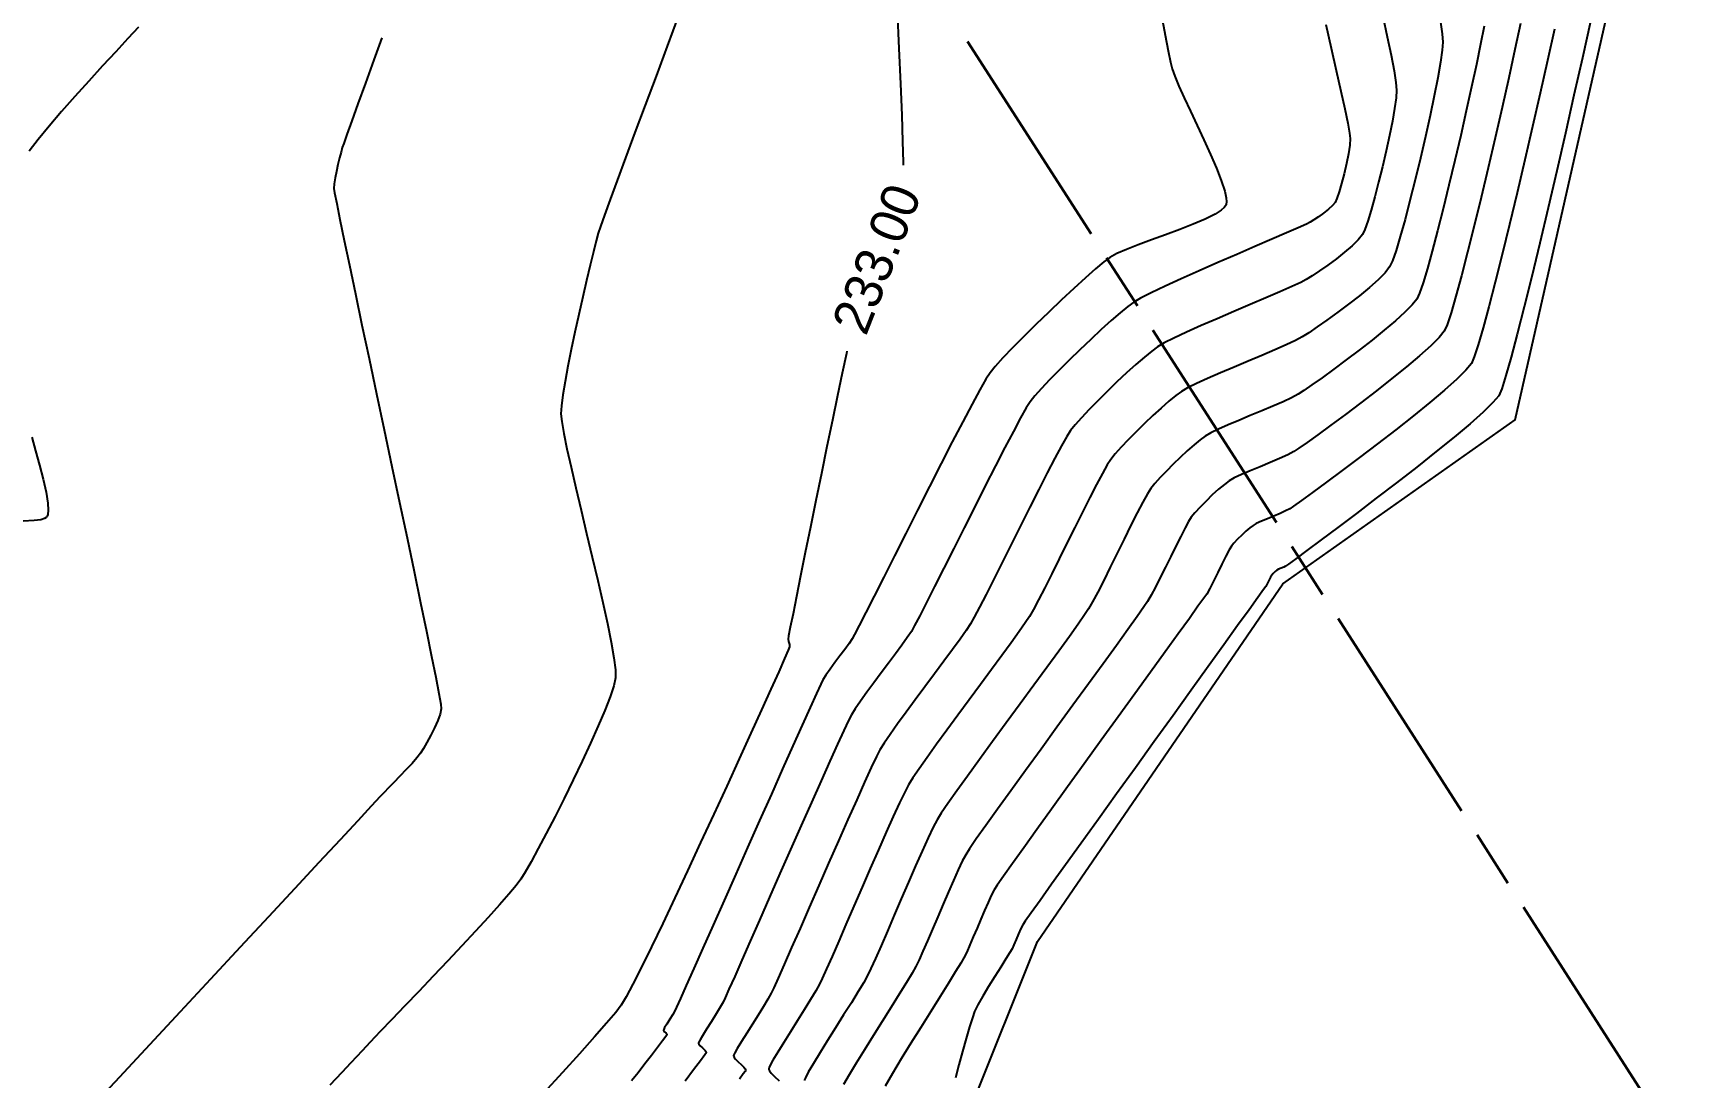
# Model space of a CAD drawing. Header units: metres. Extents: x 708931 to 723899, y 5405153 to 5413472.
# Drawn here: x 709252.4 to 709429.8, y 5411633.4 to 5411744.8 of the extents above; entities that cross this region are included whole.
import ezdxf

# ---------------------------------------------------------------- set-up
doc = ezdxf.new("R2010")
doc.units = ezdxf.units.M
doc.header["$LTSCALE"] = 12.7
doc.header["$MEASUREMENT"] = 0
doc.linetypes.add('ACAD_ISO08W100', pattern=[36, 24, -3, 6, -3])
for name, color, linetype in [('CONT-MJR1', 252, 'Continuous'), ('CONT-MNR1', 251, 'Continuous'), ('contornos2', 7, 'Continuous')]:
    doc.layers.add(name, color=color, linetype=linetype)
doc.layers.add('corte', color=214, linetype='ACAD_ISO08W100', lineweight=40)

msp = doc.modelspace()

# ---------------------------------------------------------------- linework, layer by layer
at = {"layer": 'CONT-MJR1', "flags": 128}
for points, elevation in [([(709263.59, 5411745.41), (709262.45, 5411744.2), (709261.15, 5411742.8), (709259.74, 5411741.28), (709258.28, 5411739.67), (709256.8, 5411738.03), (709255.38, 5411736.41), (709254.06, 5411734.86), (709252.89, 5411733.43), (709251.93, 5411732.18)], 230), ([(709390.2, 5411745.72), (709390.79, 5411743.18), (709391.33, 5411740.78), (709391.82, 5411738.6), (709392.23, 5411736.71), (709392.55, 5411735.19), (709392.75, 5411734.11), (709392.82, 5411733.54), (709392.77, 5411732.84), (709392.63, 5411731.92), (709392.41, 5411730.88), (709392.16, 5411729.79), (709391.89, 5411728.75), (709391.63, 5411727.84), (709391.39, 5411727.13), (709391.21, 5411726.73), (709390.93, 5411726.39), (709390.5, 5411726), (709389.98, 5411725.59), (709389.45, 5411725.2), (709388.95, 5411724.86), (709388.56, 5411724.61), (709388.16, 5411724.41), (709387.28, 5411724.02), (709386.02, 5411723.48), (709384.45, 5411722.8), (709382.65, 5411722.02), (709380.71, 5411721.18), (709378.69, 5411720.31), (709376.7, 5411719.43), (709374.79, 5411718.58), (709373.07, 5411717.79), (709371.59, 5411717.09), (709370.45, 5411716.52), (709369.73, 5411716.09), (709369.09, 5411715.62), (709368.28, 5411714.95), (709367.32, 5411714.12), (709366.26, 5411713.16), (709365.14, 5411712.11), (709363.99, 5411711.01), (709362.85, 5411709.9), (709361.76, 5411708.82), (709360.76, 5411707.79), (709359.89, 5411706.87), (709359.19, 5411706.08), (709358.69, 5411705.46), (709358.27, 5411704.82), (709357.66, 5411703.74), (709356.89, 5411702.3), (709355.98, 5411700.57), (709354.97, 5411698.61), (709353.89, 5411696.49), (709352.77, 5411694.27), (709351.64, 5411692.02), (709350.53, 5411689.81), (709349.47, 5411687.7), (709348.49, 5411685.75), (709347.63, 5411684.04), (709346.9, 5411682.63), (709346.36, 5411681.59), (709346.01, 5411680.97), (709345.58, 5411680.32), (709345.01, 5411679.51), (709344.33, 5411678.58), (709343.58, 5411677.57), (709342.79, 5411676.53), (709342.01, 5411675.48), (709341.26, 5411674.47), (709340.59, 5411673.54), (709340.03, 5411672.72), (709339.61, 5411672.06), (709339.31, 5411671.47), (709338.81, 5411670.4), (709338.13, 5411668.93), (709337.31, 5411667.12), (709336.38, 5411665.02), (709335.35, 5411662.71), (709334.26, 5411660.25), (709333.13, 5411657.7), (709332, 5411655.13), (709330.88, 5411652.6), (709329.81, 5411650.17), (709328.82, 5411647.92), (709327.93, 5411645.9), (709327.17, 5411644.17), (709326.56, 5411642.81), (709326.14, 5411641.88), (709325.94, 5411641.43), (709325.63, 5411640.89), (709325.18, 5411640.16), (709324.68, 5411639.35), (709324.17, 5411638.55), (709323.73, 5411637.84), (709323.47, 5411637.39), (709323.35, 5411637.16), (709323.31, 5411637.06), (709323.31, 5411637.04), (709323.31, 5411637), (709323.36, 5411636.92), (709323.5, 5411636.76), (709323.73, 5411636.54), (709324.02, 5411636.27), (709324.15, 5411636.05), (709323.98, 5411635.79), (709323.51, 5411635.14), (709322.79, 5411634.18), (709321.87, 5411632.98)], 235), ([(709414.59, 5411745.22), (709413.84, 5411741.88), (709413.06, 5411738.39), (709412.25, 5411734.83), (709411.43, 5411731.27), (709410.61, 5411727.76), (709409.8, 5411724.37), (709409.02, 5411721.17), (709408.29, 5411718.22), (709407.61, 5411715.59), (709407, 5411713.34), (709406.48, 5411711.54), (709406.05, 5411710.25), (709405.74, 5411709.54), (709405.16, 5411708.83), (709404.18, 5411707.87), (709402.87, 5411706.71), (709401.31, 5411705.39), (709399.55, 5411703.97), (709397.67, 5411702.48), (709395.73, 5411700.98), (709393.81, 5411699.52), (709391.96, 5411698.13), (709390.27, 5411696.87), (709388.8, 5411695.78), (709387.61, 5411694.92), (709386.78, 5411694.32), (709386.37, 5411694.04), (709385.93, 5411693.81), (709385.34, 5411693.54), (709384.67, 5411693.26), (709383.98, 5411692.98), (709383.34, 5411692.71), (709382.8, 5411692.47), (709382.45, 5411692.27), (709382.1, 5411692.01), (709381.69, 5411691.65), (709381.24, 5411691.23), (709380.8, 5411690.79), (709380.42, 5411690.39), (709380.15, 5411690.06), (709379.9, 5411689.65), (709379.56, 5411688.99), (709379.14, 5411688.15), (709378.69, 5411687.24), (709378.25, 5411686.34), (709377.84, 5411685.55), (709377.51, 5411684.95), (709377.21, 5411684.52), (709376.58, 5411683.64), (709375.66, 5411682.35), (709374.48, 5411680.71), (709373.09, 5411678.79), (709371.53, 5411676.63), (709369.85, 5411674.3), (709368.08, 5411671.85), (709366.26, 5411669.35), (709364.44, 5411666.83), (709362.67, 5411664.37), (709360.97, 5411662.02), (709359.4, 5411659.84), (709357.99, 5411657.88), (709356.79, 5411656.2), (709355.84, 5411654.86), (709355.18, 5411653.91), (709354.86, 5411653.41), (709354.54, 5411652.81), (709354.19, 5411652.06), (709353.81, 5411651.2), (709353.41, 5411650.27), (709353.02, 5411649.32), (709352.62, 5411648.39), (709352.25, 5411647.52), (709351.91, 5411646.76), (709351.62, 5411646.15), (709351.29, 5411645.59), (709350.73, 5411644.67), (709349.98, 5411643.45), (709349.08, 5411642.01), (709348.08, 5411640.42), (709347.02, 5411638.73), (709345.96, 5411637.03), (709344.94, 5411635.37), (709344, 5411633.82), (709343.2, 5411632.46)], 240), ([(709252.19, 5411701.7), (709252.6, 5411700.22), (709253.03, 5411698.69), (709253.41, 5411697.19), (709253.72, 5411695.81), (709253.92, 5411694.63), (709253.96, 5411693.88), (709253.91, 5411693.45), (709253.84, 5411693.25), (709253.78, 5411693.17), (709253.72, 5411693.11), (709253.55, 5411693), (709253.17, 5411692.88), (709252.45, 5411692.79), (709251.28, 5411692.74)], 230)]:
    msp.add_lwpolyline(points, dxfattribs=dict(at, elevation=elevation))
at = {"layer": 'CONT-MNR1', "flags": 128}
for points, elevation in [([(709344.51, 5411747.26), (709344.69, 5411743.13), (709344.85, 5411739.36), (709344.98, 5411736.04), (709345.08, 5411733.23), (709345.13, 5411731.03), (709345.14, 5411730.71)], 233), ([(709321.19, 5411746.66), (709319.98, 5411743.39), (709318.78, 5411740.18), (709317.62, 5411737.09), (709316.53, 5411734.17), (709315.53, 5411731.48), (709314.64, 5411729.08), (709313.88, 5411727.02), (709313.27, 5411725.35), (709312.85, 5411724.15), (709312.62, 5411723.45), (709312.39, 5411722.61), (709312.1, 5411721.45), (709311.75, 5411720.04), (709311.37, 5411718.41), (709310.96, 5411716.64), (709310.54, 5411714.78), (709310.12, 5411712.89), (709309.73, 5411711.03), (709309.38, 5411709.26), (709309.08, 5411707.63), (709308.85, 5411706.2), (709308.69, 5411705.03), (709308.64, 5411704.18), (709308.72, 5411703.36), (709308.94, 5411702.09), (709309.28, 5411700.44), (709309.72, 5411698.47), (709310.23, 5411696.27), (709310.79, 5411693.9), (709311.38, 5411691.41), (709311.98, 5411688.9), (709312.57, 5411686.41), (709313.11, 5411684.03), (709313.59, 5411681.81), (709313.99, 5411679.83), (709314.28, 5411678.16), (709314.45, 5411676.86), (709314.46, 5411676), (709314.27, 5411675.16), (709313.88, 5411673.99), (709313.32, 5411672.54), (709312.61, 5411670.88), (709311.79, 5411669.05), (709310.9, 5411667.11), (709309.95, 5411665.12), (709308.97, 5411663.14), (709308.01, 5411661.22), (709307.08, 5411659.42), (709306.22, 5411657.79), (709305.46, 5411656.4), (709304.83, 5411655.29), (709304.36, 5411654.53), (709303.85, 5411653.86), (709303.07, 5411652.93), (709302.07, 5411651.78), (709300.87, 5411650.46), (709299.53, 5411649), (709298.08, 5411647.44), (709296.56, 5411645.82), (709295.01, 5411644.19), (709293.48, 5411642.57), (709292, 5411641.02), (709290.61, 5411639.58), (709289.37, 5411638.27), (709288.29, 5411637.15), (709287.43, 5411636.24), (709286.83, 5411635.6), (709286.23, 5411634.96), (709285.26, 5411633.92), (709283.99, 5411632.56)], 232), ([(709372.7, 5411746.66), (709373.08, 5411744.58), (709373.41, 5411742.9), (709373.66, 5411741.67), (709373.82, 5411740.97), (709374.1, 5411740.19), (709374.55, 5411739.13), (709375.12, 5411737.87), (709375.79, 5411736.45), (709376.5, 5411734.94), (709377.22, 5411733.39), (709377.92, 5411731.85), (709378.54, 5411730.39), (709379.06, 5411729.07), (709379.43, 5411727.93), (709379.59, 5411727.2), (709379.62, 5411726.77), (709379.6, 5411726.55), (709379.57, 5411726.46), (709379.53, 5411726.37), (709379.38, 5411726.18), (709379.05, 5411725.89), (709378.41, 5411725.48), (709377.35, 5411724.94), (709376.06, 5411724.39), (709374.63, 5411723.83), (709373.12, 5411723.27), (709371.62, 5411722.73), (709370.2, 5411722.2), (709368.94, 5411721.71), (709367.91, 5411721.26), (709367.18, 5411720.86), (709366.54, 5411720.37), (709365.65, 5411719.63), (709364.57, 5411718.67), (709363.34, 5411717.56), (709362.02, 5411716.32), (709360.66, 5411715.03), (709359.3, 5411713.71), (709358, 5411712.42), (709356.81, 5411711.22), (709355.78, 5411710.14), (709354.96, 5411709.23), (709354.4, 5411708.55), (709353.97, 5411707.87), (709353.32, 5411706.73), (709352.48, 5411705.19), (709351.49, 5411703.32), (709350.38, 5411701.19), (709349.19, 5411698.86), (709347.94, 5411696.41), (709346.67, 5411693.91), (709345.41, 5411691.42), (709344.2, 5411689.02), (709343.06, 5411686.76), (709342.04, 5411684.73), (709341.16, 5411682.98), (709340.46, 5411681.6), (709339.96, 5411680.64), (709339.71, 5411680.18), (709339.37, 5411679.67), (709338.92, 5411679.04), (709338.4, 5411678.35), (709337.86, 5411677.63), (709337.34, 5411676.94), (709336.89, 5411676.31), (709336.56, 5411675.79), (709336.34, 5411675.33), (709335.88, 5411674.33), (709335.21, 5411672.85), (709334.36, 5411670.98), (709333.37, 5411668.76), (709332.27, 5411666.29), (709331.08, 5411663.61), (709329.83, 5411660.8), (709328.55, 5411657.93), (709327.28, 5411655.07), (709326.04, 5411652.27), (709324.87, 5411649.62), (709323.78, 5411647.18), (709322.82, 5411645.02), (709322.01, 5411643.2), (709321.39, 5411641.79), (709320.97, 5411640.87), (709320.8, 5411640.49), (709320.58, 5411640.1), (709320.26, 5411639.59), (709319.92, 5411639.06), (709319.7, 5411638.7), (709319.6, 5411638.51), (709319.56, 5411638.44), (709319.56, 5411638.42), (709319.57, 5411638.39), (709319.61, 5411638.34), (709319.7, 5411638.24), (709319.86, 5411638.1), (709319.96, 5411637.95), (709319.83, 5411637.76), (709319.48, 5411637.28), (709318.95, 5411636.58), (709318.31, 5411635.74), (709317.6, 5411634.82), (709316.87, 5411633.89), (709316.17, 5411633.02)], 234), ([(709396.3, 5411746.58), (709396.77, 5411744.39), (709397.18, 5411742.43), (709397.49, 5411740.77), (709397.69, 5411739.5), (709397.76, 5411738.69), (709397.7, 5411737.87), (709397.55, 5411736.74), (709397.31, 5411735.38), (709397.01, 5411733.85), (709396.65, 5411732.21), (709396.26, 5411730.53), (709395.85, 5411728.88), (709395.45, 5411727.31), (709395.05, 5411725.91), (709394.69, 5411724.73), (709394.37, 5411723.83), (709394.12, 5411723.29), (709393.67, 5411722.73), (709393.02, 5411722.09), (709392.22, 5411721.41), (709391.34, 5411720.71), (709390.43, 5411720.04), (709389.55, 5411719.43), (709388.76, 5411718.9), (709388.12, 5411718.5), (709387.55, 5411718.19), (709386.59, 5411717.75), (709385.31, 5411717.19), (709383.81, 5411716.54), (709382.14, 5411715.83), (709380.39, 5411715.08), (709378.63, 5411714.32), (709376.93, 5411713.58), (709375.37, 5411712.88), (709374.02, 5411712.26), (709372.96, 5411711.73), (709372.27, 5411711.33), (709371.65, 5411710.87), (709370.86, 5411710.22), (709369.96, 5411709.43), (709368.97, 5411708.53), (709367.94, 5411707.57), (709366.91, 5411706.57), (709365.9, 5411705.57), (709364.97, 5411704.62), (709364.15, 5411703.75), (709363.47, 5411702.99), (709362.98, 5411702.38), (709362.58, 5411701.76), (709362.02, 5411700.77), (709361.31, 5411699.45), (709360.5, 5411697.87), (709359.59, 5411696.1), (709358.63, 5411694.2), (709357.65, 5411692.23), (709356.66, 5411690.25), (709355.7, 5411688.33), (709354.8, 5411686.53), (709353.98, 5411684.91), (709353.27, 5411683.54), (709352.71, 5411682.47), (709352.31, 5411681.77), (709351.85, 5411681.07), (709351.2, 5411680.14), (709350.4, 5411679.03), (709349.48, 5411677.78), (709348.49, 5411676.45), (709347.46, 5411675.06), (709346.43, 5411673.68), (709345.45, 5411672.34), (709344.54, 5411671.09), (709343.75, 5411669.98), (709343.11, 5411669.04), (709342.66, 5411668.33), (709342.29, 5411667.61), (709341.73, 5411666.44), (709341.02, 5411664.88), (709340.18, 5411663.01), (709339.24, 5411660.91), (709338.23, 5411658.63), (709337.19, 5411656.26), (709336.14, 5411653.86), (709335.11, 5411651.51), (709334.14, 5411649.27), (709333.24, 5411647.23), (709332.46, 5411645.44), (709331.82, 5411643.99), (709331.34, 5411642.95), (709331.07, 5411642.38), (709330.72, 5411641.75), (709330.24, 5411640.95), (709329.67, 5411640.03), (709329.06, 5411639.06), (709328.45, 5411638.1), (709327.9, 5411637.22), (709327.45, 5411636.47), (709327.2, 5411636.02), (709327.09, 5411635.79), (709327.05, 5411635.69), (709327.05, 5411635.66), (709327.06, 5411635.61), (709327.11, 5411635.51), (709327.25, 5411635.34), (709327.51, 5411635.07), (709327.89, 5411634.73), (709328.15, 5411634.47), (709328.29, 5411634.3), (709328.33, 5411634.2), (709328.34, 5411634.15), (709328.33, 5411634.13), (709328.28, 5411634.03), (709328.09, 5411633.76), (709327.68, 5411633.19)], 236), ([(709402.46, 5411745.96), (709402.64, 5411744.72), (709402.7, 5411743.83), (709402.63, 5411742.97), (709402.44, 5411741.67), (709402.15, 5411740.03), (709401.77, 5411738.11), (709401.33, 5411735.99), (709400.83, 5411733.74), (709400.3, 5411731.43), (709399.74, 5411729.14), (709399.19, 5411726.94), (709398.66, 5411724.9), (709398.16, 5411723.1), (709397.71, 5411721.61), (709397.32, 5411720.5), (709397.02, 5411719.85), (709396.53, 5411719.23), (709395.79, 5411718.48), (709394.86, 5411717.65), (709393.8, 5411716.77), (709392.65, 5411715.88), (709391.48, 5411715), (709390.34, 5411714.18), (709389.29, 5411713.44), (709388.39, 5411712.83), (709387.69, 5411712.38), (709386.99, 5411712.01), (709386, 5411711.54), (709384.78, 5411711), (709383.4, 5411710.41), (709381.93, 5411709.79), (709380.43, 5411709.16), (709378.97, 5411708.54), (709377.61, 5411707.95), (709376.42, 5411707.41), (709375.47, 5411706.94), (709374.81, 5411706.56), (709374.21, 5411706.12), (709373.48, 5411705.52), (709372.65, 5411704.79), (709371.77, 5411703.98), (709370.86, 5411703.13), (709369.97, 5411702.25), (709369.13, 5411701.4), (709368.38, 5411700.6), (709367.75, 5411699.89), (709367.27, 5411699.3), (709366.9, 5411698.72), (709366.39, 5411697.82), (709365.77, 5411696.64), (709365.05, 5411695.25), (709364.27, 5411693.7), (709363.45, 5411692.06), (709362.61, 5411690.37), (709361.78, 5411688.7), (709360.98, 5411687.1), (709360.24, 5411685.63), (709359.58, 5411684.34), (709359.03, 5411683.3), (709358.61, 5411682.57), (709358.16, 5411681.89), (709357.5, 5411680.94), (709356.66, 5411679.76), (709355.66, 5411678.4), (709354.56, 5411676.9), (709353.39, 5411675.31), (709352.18, 5411673.68), (709350.97, 5411672.03), (709349.79, 5411670.43), (709348.68, 5411668.92), (709347.69, 5411667.53), (709346.84, 5411666.32), (709346.17, 5411665.33), (709345.71, 5411664.6), (709345.3, 5411663.82), (709344.75, 5411662.67), (709344.08, 5411661.22), (709343.32, 5411659.54), (709342.5, 5411657.67), (709341.63, 5411655.69), (709340.75, 5411653.67), (709339.88, 5411651.65), (709339.04, 5411649.71), (709338.26, 5411647.91), (709337.56, 5411646.3), (709336.97, 5411644.96), (709336.51, 5411643.95), (709336.21, 5411643.32), (709335.81, 5411642.62), (709335.26, 5411641.69), (709334.59, 5411640.61), (709333.86, 5411639.45), (709333.11, 5411638.26), (709332.4, 5411637.12), (709331.76, 5411636.08), (709331.25, 5411635.22), (709330.96, 5411634.7), (709330.83, 5411634.43), (709330.8, 5411634.32), (709330.8, 5411634.28), (709330.81, 5411634.22), (709330.88, 5411634.08), (709331.06, 5411633.85), (709331.42, 5411633.49), (709331.93, 5411633.03)], 237), ([(709407.1, 5411745.53), (709406.72, 5411743.62), (709406.27, 5411741.44), (709405.76, 5411739.04), (709405.19, 5411736.49), (709404.6, 5411733.86), (709403.98, 5411731.2), (709403.35, 5411728.57), (709402.73, 5411726.04), (709402.13, 5411723.68), (709401.57, 5411721.53), (709401.05, 5411719.67), (709400.6, 5411718.16), (709400.22, 5411717.05), (709399.93, 5411716.42), (709399.43, 5411715.79), (709398.65, 5411715), (709397.64, 5411714.09), (709396.45, 5411713.08), (709395.15, 5411712.03), (709393.78, 5411710.96), (709392.4, 5411709.92), (709391.06, 5411708.93), (709389.82, 5411708.03), (709388.74, 5411707.27), (709387.86, 5411706.67), (709387.25, 5411706.27), (709386.56, 5411705.89), (709385.65, 5411705.46), (709384.57, 5411704.99), (709383.38, 5411704.49), (709382.15, 5411703.98), (709380.93, 5411703.47), (709379.79, 5411702.99), (709378.77, 5411702.53), (709377.94, 5411702.13), (709377.36, 5411701.8), (709376.81, 5411701.39), (709376.16, 5411700.86), (709375.44, 5411700.23), (709374.69, 5411699.53), (709373.93, 5411698.8), (709373.21, 5411698.07), (709372.55, 5411697.38), (709371.99, 5411696.75), (709371.56, 5411696.22), (709371.2, 5411695.65), (709370.71, 5411694.76), (709370.11, 5411693.61), (709369.43, 5411692.28), (709368.71, 5411690.82), (709367.96, 5411689.31), (709367.23, 5411687.82), (709366.53, 5411686.41), (709365.89, 5411685.15), (709365.34, 5411684.11), (709364.91, 5411683.36), (709364.49, 5411682.73), (709363.79, 5411681.73), (709362.86, 5411680.43), (709361.73, 5411678.87), (709360.45, 5411677.12), (709359.06, 5411675.22), (709357.6, 5411673.24), (709356.13, 5411671.22), (709354.67, 5411669.23), (709353.28, 5411667.31), (709351.99, 5411665.53), (709350.85, 5411663.95), (709349.91, 5411662.6), (709349.2, 5411661.56), (709348.76, 5411660.87), (709348.34, 5411660.07), (709347.8, 5411658.94), (709347.16, 5411657.54), (709346.46, 5411655.95), (709345.71, 5411654.23), (709344.94, 5411652.45), (709344.18, 5411650.68), (709343.45, 5411648.98), (709342.78, 5411647.42), (709342.18, 5411646.07), (709341.7, 5411645), (709341.35, 5411644.27), (709340.93, 5411643.53), (709340.34, 5411642.54), (709339.61, 5411641.36), (709338.79, 5411640.05), (709337.93, 5411638.69), (709337.08, 5411637.33), (709336.28, 5411636.04), (709335.58, 5411634.89), (709335.02, 5411633.94), (709334.72, 5411633.36), (709334.58, 5411633.07)], 238), ([(709410.99, 5411745.81), (709410.38, 5411743.02), (709409.72, 5411740.01), (709409.01, 5411736.86), (709408.27, 5411733.63), (709407.52, 5411730.41), (709406.77, 5411727.25), (709406.04, 5411724.23), (709405.33, 5411721.42), (709404.68, 5411718.89), (709404.09, 5411716.71), (709403.57, 5411714.95), (709403.15, 5411713.68), (709402.84, 5411712.98), (709402.29, 5411712.3), (709401.4, 5411711.42), (709400.22, 5411710.36), (709398.82, 5411709.19), (709397.27, 5411707.93), (709395.62, 5411706.64), (709393.95, 5411705.35), (709392.3, 5411704.11), (709390.76, 5411702.96), (709389.37, 5411701.95), (709388.21, 5411701.12), (709387.33, 5411700.5), (709386.81, 5411700.16), (709386.15, 5411699.8), (709385.27, 5411699.4), (709384.27, 5411698.97), (709383.2, 5411698.53), (709382.16, 5411698.1), (709381.21, 5411697.69), (709380.43, 5411697.33), (709379.9, 5411697.03), (709379.4, 5411696.65), (709378.78, 5411696.13), (709378.11, 5411695.52), (709377.44, 5411694.87), (709376.8, 5411694.22), (709376.26, 5411693.63), (709375.86, 5411693.14), (709375.58, 5411692.69), (709375.2, 5411692), (709374.74, 5411691.1), (709374.22, 5411690.07), (709373.67, 5411688.95), (709373.11, 5411687.81), (709372.56, 5411686.7), (709372.04, 5411685.69), (709371.59, 5411684.82), (709371.21, 5411684.16), (709370.82, 5411683.58), (709370.11, 5411682.56), (709369.11, 5411681.17), (709367.88, 5411679.47), (709366.46, 5411677.51), (709364.9, 5411675.37), (709363.24, 5411673.09), (709361.54, 5411670.75), (709359.84, 5411668.41), (709358.18, 5411666.13), (709356.61, 5411663.97), (709355.19, 5411661.99), (709353.95, 5411660.25), (709352.94, 5411658.83), (709352.21, 5411657.77), (709351.81, 5411657.14), (709351.44, 5411656.44), (709351, 5411655.52), (709350.5, 5411654.41), (709349.96, 5411653.18), (709349.4, 5411651.86), (709348.83, 5411650.53), (709348.27, 5411649.21), (709347.74, 5411647.97), (709347.25, 5411646.86), (709346.83, 5411645.92), (709346.48, 5411645.21), (709346.09, 5411644.51), (709345.48, 5411643.5), (709344.72, 5411642.27), (709343.85, 5411640.87), (709342.91, 5411639.37), (709341.94, 5411637.84), (709341, 5411636.33), (709340.14, 5411634.92), (709339.38, 5411633.66), (709338.79, 5411632.64)], 239), ([(709418.45, 5411746.02), (709417.58, 5411742.15), (709416.68, 5411738.16), (709415.76, 5411734.12), (709414.84, 5411730.09), (709413.92, 5411726.16), (709413.03, 5411722.38), (709412.17, 5411718.83), (709411.37, 5411715.57), (709410.64, 5411712.67), (709409.98, 5411710.21), (709409.42, 5411708.25), (709408.97, 5411706.85), (709408.65, 5411706.1), (709408.04, 5411705.37), (709407, 5411704.36), (709405.6, 5411703.12), (709403.91, 5411701.7), (709401.99, 5411700.14), (709399.92, 5411698.5), (709397.77, 5411696.82), (709395.6, 5411695.16), (709393.49, 5411693.55), (709391.5, 5411692.06), (709389.72, 5411690.72), (709388.2, 5411689.59), (709387.01, 5411688.72), (709386.23, 5411688.15), (709385.93, 5411687.93), (709385.72, 5411687.83), (709385.44, 5411687.71), (709385.17, 5411687.59), (709384.99, 5411687.51), (709384.81, 5411687.36), (709384.6, 5411687.15), (709384.44, 5411686.97), (709384.32, 5411686.76), (709384.14, 5411686.41), (709383.96, 5411686.03), (709383.8, 5411685.75), (709383.58, 5411685.43), (709382.97, 5411684.58), (709382.04, 5411683.28), (709380.81, 5411681.58), (709379.35, 5411679.54), (709377.68, 5411677.23), (709375.86, 5411674.69), (709373.93, 5411672.01), (709371.92, 5411669.23), (709369.9, 5411666.41), (709367.9, 5411663.63), (709365.96, 5411660.93), (709364.13, 5411658.39), (709362.45, 5411656.05), (709360.97, 5411653.99), (709359.74, 5411652.26), (709358.78, 5411650.93), (709358.16, 5411650.05), (709357.91, 5411649.68), (709357.7, 5411649.26), (709357.45, 5411648.7), (709357.19, 5411648.09), (709356.95, 5411647.53), (709356.75, 5411647.1), (709356.53, 5411646.72), (709356.1, 5411646.04), (709355.54, 5411645.16), (709354.9, 5411644.14), (709354.24, 5411643.08), (709353.62, 5411642.05), (709353.11, 5411641.14), (709352.76, 5411640.43), (709352.52, 5411639.76), (709352.21, 5411638.77), (709351.85, 5411637.55), (709351.47, 5411636.17), (709351.09, 5411634.74), (709350.73, 5411633.34)], 241), ([(709289.53, 5411744.28), (709288.68, 5411741.92), (709287.78, 5411739.44), (709286.99, 5411737.25), (709286.32, 5411735.41), (709285.81, 5411733.98), (709285.47, 5411733.02), (709285.32, 5411732.58), (709285.19, 5411732.09), (709285.03, 5411731.47), (709284.85, 5411730.77), (709284.69, 5411730.04), (709284.55, 5411729.34), (709284.46, 5411728.71), (709284.42, 5411728.22), (709284.5, 5411727.73), (709284.72, 5411726.6), (709285.06, 5411724.89), (709285.52, 5411722.68), (709286.08, 5411720.02), (709286.72, 5411716.98), (709287.42, 5411713.64), (709288.18, 5411710.06), (709288.97, 5411706.31), (709289.79, 5411702.45), (709290.61, 5411698.56), (709291.42, 5411694.71), (709292.22, 5411690.95), (709292.97, 5411687.37), (709293.67, 5411684.02), (709294.3, 5411680.98), (709294.84, 5411678.3), (709295.29, 5411676.07), (709295.62, 5411674.35), (709295.82, 5411673.21), (709295.88, 5411672.7), (709295.75, 5411672.15), (709295.5, 5411671.45), (709295.15, 5411670.68), (709294.76, 5411669.89), (709294.35, 5411669.13), (709293.97, 5411668.47), (709293.65, 5411667.97), (709293.28, 5411667.49), (709292.76, 5411666.89), (709292.13, 5411666.22), (709291.47, 5411665.53), (709290.82, 5411664.86), (709290.24, 5411664.27), (709289.79, 5411663.79), (709289.37, 5411663.35), (709288.41, 5411662.31), (709286.96, 5411660.75), (709285.08, 5411658.73), (709282.83, 5411656.31), (709280.27, 5411653.55), (709277.45, 5411650.51), (709274.43, 5411647.27), (709271.27, 5411643.87), (709268.03, 5411640.38), (709264.77, 5411636.87), (709261.54, 5411633.4), (709258.4, 5411630.02)], 231), ([(709339.13, 5411710.86), (709339.08, 5411710.61), (709338.64, 5411708.52), (709338.13, 5411706.12), (709337.59, 5411703.48), (709337.01, 5411700.69), (709336.42, 5411697.81), (709335.83, 5411694.92), (709335.25, 5411692.09), (709334.7, 5411689.39), (709334.2, 5411686.9), (709333.76, 5411684.7), (709333.39, 5411682.84), (709333.1, 5411681.42), (709332.92, 5411680.5), (709332.86, 5411680.15), (709332.91, 5411679.89), (709333, 5411679.56), (709333.03, 5411679.31), (709332.89, 5411678.97), (709332.49, 5411678.06), (709331.86, 5411676.66), (709331.03, 5411674.82), (709330.04, 5411672.61), (709328.9, 5411670.11), (709327.65, 5411667.37), (709326.32, 5411664.47), (709324.94, 5411661.47), (709323.54, 5411658.43), (709322.14, 5411655.44), (709320.78, 5411652.54), (709319.49, 5411649.82), (709318.29, 5411647.33), (709317.22, 5411645.15), (709316.31, 5411643.34), (709315.58, 5411641.97), (709315.06, 5411641.1), (709314.48, 5411640.33), (709313.51, 5411639.18), (709312.21, 5411637.7), (709310.62, 5411635.92), (709308.79, 5411633.91), (709306.77, 5411631.71)], 233)]:
    msp.add_lwpolyline(points, dxfattribs=dict(at, elevation=elevation))
at = {"layer": 'contornos2', "color": 30}
msp.add_lwpolyline([(709352.31, 5411630.02), (709359.47, 5411647.9), (709385.63, 5411686.05), (709410.42, 5411703.52), (709424.92, 5411767.52), (709403.33, 5411793.96), (709383.16, 5411824.53), (709389.32, 5411829.22), (709396.2, 5411842.47), (709412.18, 5411854.76), (709412.18, 5411854.76), (709461, 5411849.45)], dxfattribs=at)
at = {"layer": 'corte', "color": 6, "ltscale": 0.08}
msp.add_line((709503.51, 5411507.93), (709048.78, 5412216.13), dxfattribs=at)
msp.add_line((709503.51, 5411507.93), (709048.78, 5412216.13), dxfattribs=at)

# ---------------------------------------------------------------- texts
at = {"layer": 'CONT-MNR1', "insert": (709342.32, 5411720.71, 233), "char_height": 4, "attachment_point": 5, "rotation": 68.537}
msp.add_mtext('{233.00}', dxfattribs=at)

doc.saveas('drawing.dxf')
